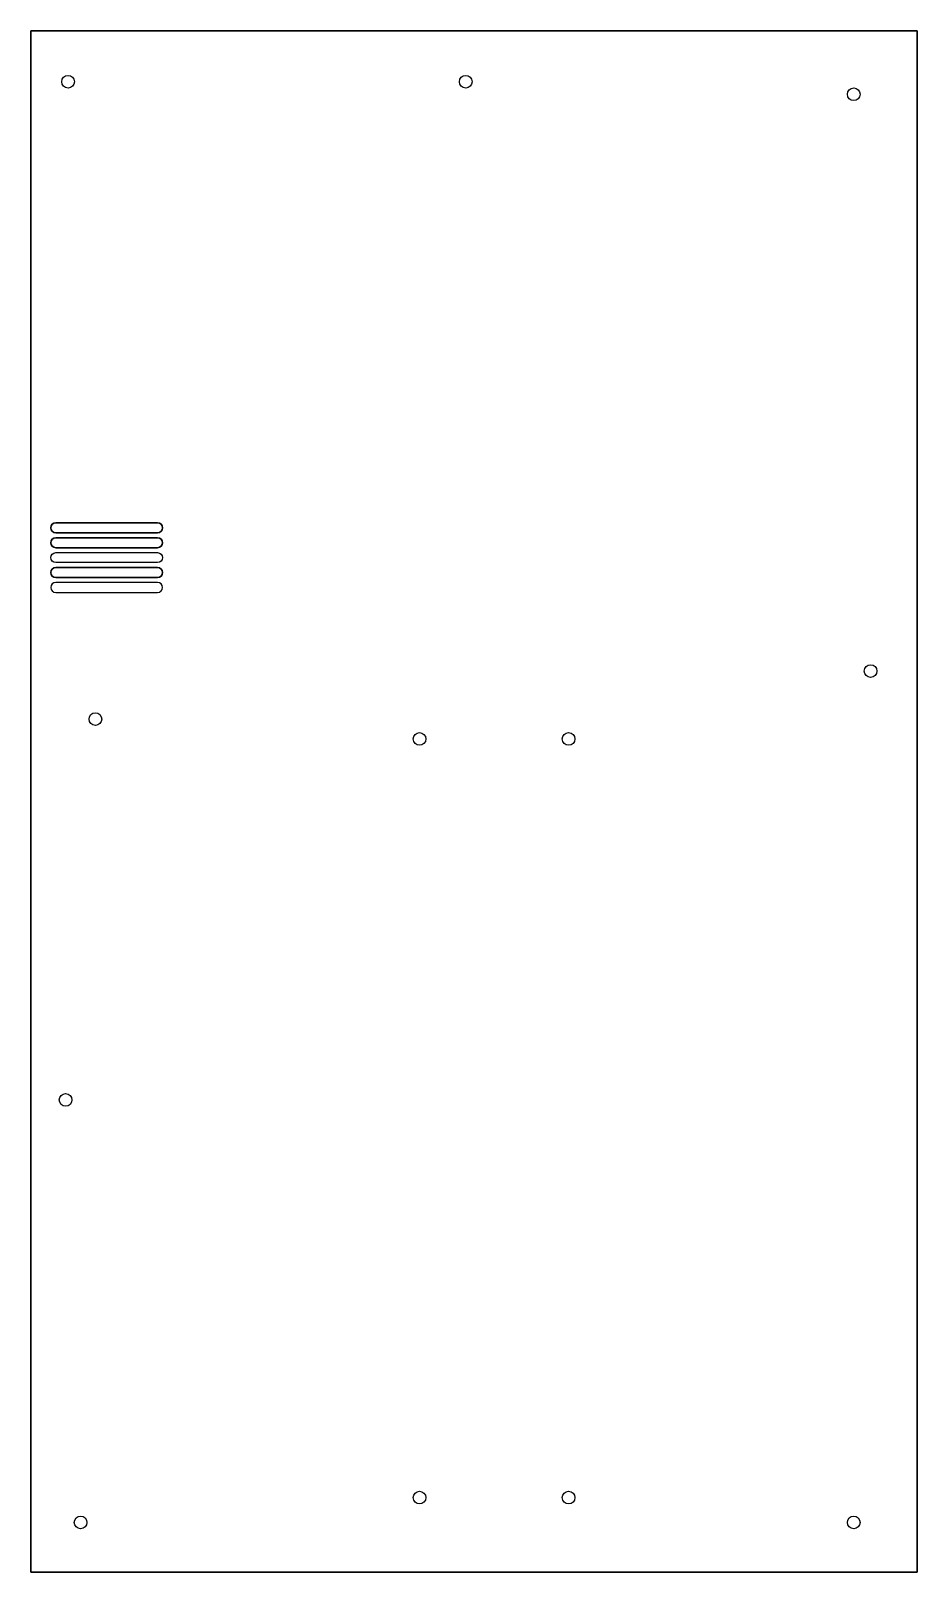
# Model space of a CAD drawing. Header units: millimetres. Extents: x -174 to 183, y -317 to 303.
import ezdxf

# ---------------------------------------------------------------- set-up
doc = ezdxf.new("R2010")
doc.units = ezdxf.units.MM
doc.layers.get('0').update_dxf_attribs({"linetype": 'CONTINUOUS'})

msp = doc.modelspace()

# ---------------------------------------------------------------- linework, layer by layer
for p, q in [((-174.15, 303.4), (-174.15, -316.9)), ((182.5, 303.4), (-174.15, 303.4)), ((-174.15, 303.4), (182.5, 303.4)), ((-174.15, -316.9), (-174.15, 303.4)), ((182.5, -316.9), (182.5, 303.4)), ((182.5, 303.4), (182.5, -316.9)), ((-174.15, -316.9), (182.5, -316.9)), ((182.5, -316.9), (-174.15, -316.9))]:
    msp.add_line(p, q)
for points in [[(-164.15, 101.4), (-123.15, 101.4, 1), (-123.15, 105.4), (-164.15, 105.4, 1)], [(-123.15, 105.4, -1), (-123.15, 101.4), (-164.15, 101.4, -1), (-164.15, 105.4)], [(-164.15, 95.4), (-123.15, 95.4, 1), (-123.15, 99.4), (-164.15, 99.4, 1)], [(-123.15, 99.4, -1), (-123.15, 95.4), (-164.15, 95.4, -1), (-164.15, 99.4)], [(-164.15, 89.4, -1), (-164.15, 93.4), (-123.15, 93.4, -1), (-123.15, 89.4)], [(-123.15, 93.4, -1), (-123.15, 89.4), (-164.15, 89.4, -1), (-164.15, 93.4)], [(-164.15, 83.4), (-123.15, 83.4, 1), (-123.15, 87.4), (-164.15, 87.4, 1)], [(-123.15, 87.4, -1), (-123.15, 83.4), (-164.15, 83.4, -1), (-164.15, 87.4)], [(-164.15, 77.4), (-123.15, 77.4, 1), (-123.15, 81.4), (-164.15, 81.4, 1)], [(-164.15, 77.4), (-123.15, 77.4, 1), (-123.15, 81.4), (-164.15, 81.4, 1)]]:
    msp.add_lwpolyline(points, format="xyb", close=True)
for centre in [(-159.15, 282.9), (-159.15, 282.9), (0.85, 282.9), (0.85, 282.9), (157, 277.9), (157, 277.9), (163.75, 45.75), (163.75, 45.75), (-148.15, 26.4), (-148.15, 26.4), (-17.75, 18.45), (-17.75, 18.45), (42.25, 18.45), (42.25, 18.45), (-160.15, -126.82), (-160.15, -126.82), (-17.75, -286.9), (-17.75, -286.9), (42.25, -286.9), (42.25, -286.9), (-154.15, -296.9), (-154.15, -296.9), (157, -296.9), (157, -296.9)]:
    msp.add_circle(centre, 2.55)

doc.saveas('drawing.dxf')
